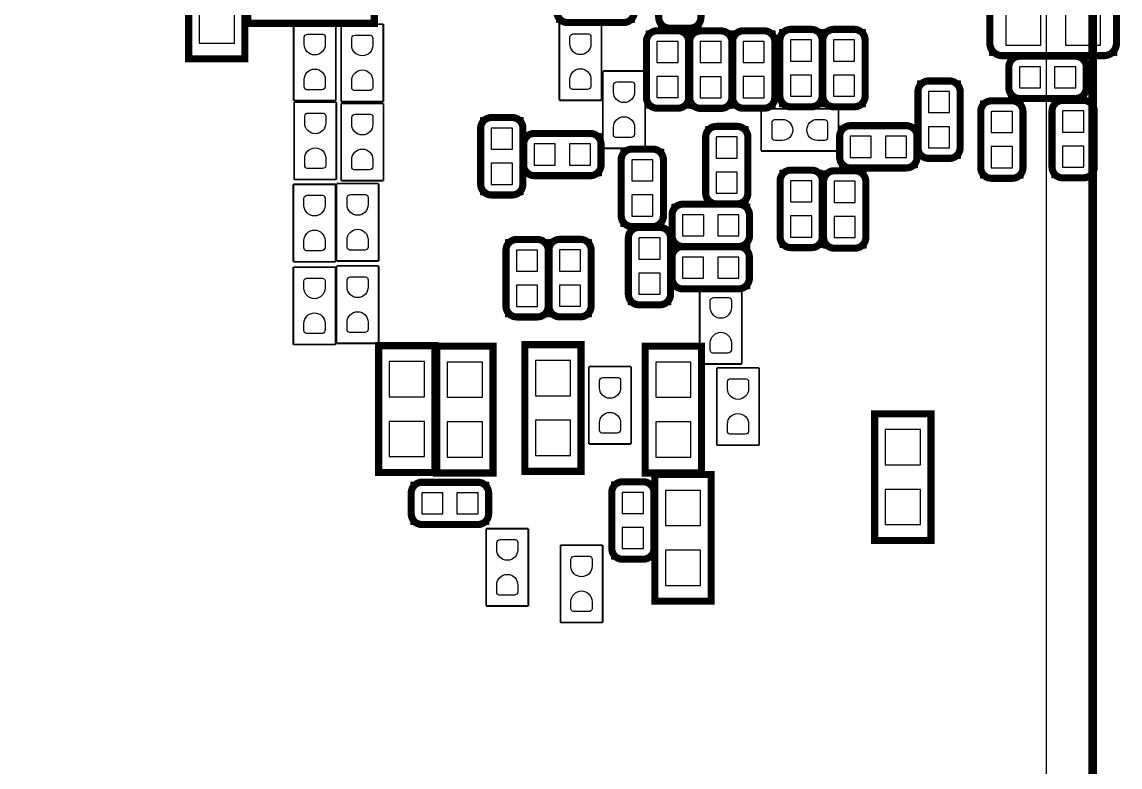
# Model space of a CAD drawing. Extents: x -15 to 159, y -25 to 93.
# Drawn here: x 6.29 to 21.9, y -0.69 to 9.89 of the extents above; entities that cross this region are included whole.
import ezdxf

# ---------------------------------------------------------------- set-up
doc = ezdxf.new("R2010")
doc.units = 0
for name, color, linetype in [('PG_ASSEMBLY_BOTTOM', 2, 'CONTINUOUS'), ('PG_SILKSCREEN_BOTTOM', 120, 'CONTINUOUS'), ('PIN_BOTTOM', 172, 'CONTINUOUS')]:
    doc.layers.add(name, color=color, linetype=linetype)

msp = doc.modelspace()

# ---------------------------------------------------------------- linework, layer by layer
at = {"layer": 'PG_ASSEMBLY_BOTTOM'}
msp.add_lwpolyline([(20.853654, 59.208416), (20.853654, -16.9418), (12.528804, -16.9418), (12.528804, -16.941546, 1), (7.028688, -16.941546), (7.028688, -16.9418), (-1.296162, -16.9418), (-1.296162, 59.208416)], format="xyb", dxfattribs=at)
for points in [[(8.66267, 9.366758), (8.66267, 11.166602)], [(9.46277, 11.166602), (9.46277, 9.366758)], [(15.345156, 9.803892), (15.345156, 10.903712)], [(15.945104, 10.903712), (15.945104, 9.803892)], [(9.50341, 9.87298), (9.50341, 10.67308)], [(11.303254, 10.67308), (11.303254, 9.87298)], [(13.897864, 9.882886), (13.897864, 10.482834)], [(14.997684, 10.482834), (14.997684, 9.882886)], [(20.051776, 9.412732), (20.051776, 10.212832)], [(21.85162, 10.212832), (21.85162, 9.412732)], [(11.303254, 9.87298), (9.50341, 9.87298)], [(14.997684, 9.882886), (13.897864, 9.882886)], [(15.17015, 8.666226), (15.17015, 9.766046)], [(15.17015, 9.766046), (15.770098, 9.766046)], [(15.945104, 9.803892), (15.345156, 9.803892)], [(15.770098, 9.766046), (15.770098, 8.666226)], [(15.784576, 8.664448), (15.784576, 9.764268)], [(15.784576, 9.764268), (16.384524, 9.764268)], [(16.384524, 9.764268), (16.384524, 8.664448)], [(16.395192, 8.665972), (16.395192, 9.765792)], [(16.395192, 9.765792), (16.99514, 9.765792)], [(16.99514, 9.765792), (16.99514, 8.665972)], [(17.06753, 8.686038), (17.06753, 9.785858)], [(17.06753, 9.785858), (17.667478, 9.785858)], [(17.667478, 9.785858), (17.667478, 8.686038)], [(17.678654, 8.686292), (17.678654, 9.786112)], [(17.678654, 9.786112), (18.278602, 9.786112)], [(18.278602, 9.786112), (18.278602, 8.686292)], [(9.46277, 9.366758), (8.66267, 9.366758)], [(21.85162, 9.412732), (20.051776, 9.412732)], [(20.322286, 9.404604), (21.422106, 9.404604)], [(20.322286, 8.804656), (20.322286, 9.404604)], [(21.422106, 9.404604), (21.422106, 8.804656)], [(19.029934, 7.953756), (19.029934, 9.053576)], [(19.029934, 9.053576), (19.629882, 9.053576)], [(19.629882, 9.053576), (19.629882, 7.953756)], [(19.92249, 7.671054), (19.92249, 8.770874)], [(19.92249, 8.770874), (20.522438, 8.770874)], [(21.422106, 8.804656), (20.322286, 8.804656)], [(20.522438, 8.770874), (20.522438, 7.671054)], [(20.93595, 7.677658), (20.93595, 8.777478)], [(20.93595, 8.777478), (21.535898, 8.777478)], [(21.535898, 8.777478), (21.535898, 7.677658)], [(15.770098, 8.666226), (15.17015, 8.666226)], [(16.384524, 8.664448), (15.784576, 8.664448)], [(16.99514, 8.665972), (16.395192, 8.665972)], [(17.667478, 8.686038), (17.06753, 8.686038)], [(18.278602, 8.686292), (17.678654, 8.686292)], [(12.8143, 7.434072), (12.8143, 8.533892)], [(12.8143, 8.533892), (13.414248, 8.533892)], [(13.414248, 8.533892), (13.414248, 7.434072)], [(13.42517, 8.308086), (14.52499, 8.308086)], [(13.42517, 7.708138), (13.42517, 8.308086)], [(14.52499, 8.308086), (14.52499, 7.708138)], [(16.012414, 7.308088), (16.012414, 8.407908)], [(16.012414, 8.407908), (16.612362, 8.407908)], [(16.612362, 8.407908), (16.612362, 7.308088)], [(17.91716, 8.418068), (19.01698, 8.418068)], [(17.91716, 7.81812), (17.91716, 8.418068)], [(19.01698, 8.418068), (19.01698, 7.81812)], [(14.811756, 6.985), (14.811756, 8.08482)], [(14.811756, 8.08482), (15.411704, 8.08482)], [(15.411704, 8.08482), (15.411704, 6.985)], [(19.01698, 7.81812), (17.91716, 7.81812)], [(19.629882, 7.953756), (19.029934, 7.953756)], [(14.52499, 7.708138), (13.42517, 7.708138)], [(17.070324, 6.686296), (17.070324, 7.786116)], [(17.070324, 7.786116), (17.670272, 7.786116)], [(17.670272, 7.786116), (17.670272, 6.686296)], [(17.688306, 6.677914), (17.688306, 7.777734)], [(17.688306, 7.777734), (18.288254, 7.777734)], [(18.288254, 7.777734), (18.288254, 6.677914)], [(20.522438, 7.671054), (19.92249, 7.671054)], [(21.535898, 7.677658), (20.93595, 7.677658)], [(13.414248, 7.434072), (12.8143, 7.434072)], [(15.534894, 7.3025), (16.634714, 7.3025)], [(15.534894, 6.702552), (15.534894, 7.3025)], [(16.612362, 7.308088), (16.012414, 7.308088)], [(16.634714, 7.3025), (16.634714, 6.702552)], [(15.411704, 6.985), (14.811756, 6.985)], [(14.91361, 5.873496), (14.91361, 6.973316)], [(14.91361, 6.973316), (15.513558, 6.973316)], [(15.513558, 6.973316), (15.513558, 5.873496)], [(13.17371, 5.701538), (13.17371, 6.801358)], [(13.17371, 6.801358), (13.773658, 6.801358)], [(13.773658, 6.801358), (13.773658, 5.701538)], [(13.784326, 5.70357), (13.784326, 6.80339)], [(13.784326, 6.80339), (14.384274, 6.80339)], [(14.384274, 6.80339), (14.384274, 5.70357)], [(15.533624, 6.700012), (16.633444, 6.700012)], [(15.533624, 6.100064), (15.533624, 6.700012)], [(16.634714, 6.702552), (15.534894, 6.702552)], [(16.633444, 6.700012), (16.633444, 6.100064)], [(17.670272, 6.686296), (17.070324, 6.686296)], [(18.288254, 6.677914), (17.688306, 6.677914)], [(16.633444, 6.100064), (15.533624, 6.100064)], [(15.513558, 5.873496), (14.91361, 5.873496)], [(13.773658, 5.701538), (13.17371, 5.701538)], [(14.384274, 5.70357), (13.784326, 5.70357)], [(13.441172, 3.507994), (13.441172, 5.307838)], [(13.441172, 5.307838), (14.241272, 5.307838)], [(14.241272, 5.307838), (14.241272, 3.507994)], [(11.36396, 3.492754), (11.36396, 5.292598)], [(11.36396, 5.292598), (12.16406, 5.292598)], [(12.16406, 5.292598), (12.16406, 3.492754)], [(12.188952, 3.485134), (12.188952, 5.284978)], [(12.188952, 5.284978), (12.989052, 5.284978)], [(12.989052, 5.284978), (12.989052, 3.485134)], [(15.152878, 3.485134), (15.152878, 5.284978)], [(15.152878, 5.284978), (15.952978, 5.284978)], [(15.952978, 5.284978), (15.952978, 3.485134)], [(18.414238, 2.526284), (18.414238, 4.326128)], [(18.414238, 4.326128), (19.214338, 4.326128)], [(19.214338, 4.326128), (19.214338, 2.526284)], [(12.16406, 3.492754), (11.36396, 3.492754)], [(12.989052, 3.485134), (12.188952, 3.485134)], [(14.241272, 3.507994), (13.441172, 3.507994)], [(15.952978, 3.485134), (15.152878, 3.485134)], [(15.2908, 1.663446), (15.2908, 3.46329)], [(15.2908, 3.46329), (16.0909, 3.46329)], [(16.0909, 3.46329), (16.0909, 1.663446)], [(11.827256, 3.3528), (12.927076, 3.3528)], [(11.827256, 2.752852), (11.827256, 3.3528)], [(12.927076, 3.3528), (12.927076, 2.752852)], [(14.677644, 2.259838), (14.677644, 3.359658)], [(14.677644, 3.359658), (15.277592, 3.359658)], [(15.277592, 3.359658), (15.277592, 2.259838)], [(12.927076, 2.752852), (11.827256, 2.752852)], [(19.214338, 2.526284), (18.414238, 2.526284)], [(15.277592, 2.259838), (14.677644, 2.259838)], [(16.0909, 1.663446), (15.2908, 1.663446)]]:
    msp.add_lwpolyline(points, dxfattribs=at)
at = {"layer": 'PG_ASSEMBLY_BOTTOM', "const_width": 0.0254}
for points in [[(10.155428, 9.872472), (10.155428, 8.772652)], [(10.755376, 9.872472), (10.155428, 9.872472)], [(10.755376, 8.772652), (10.755376, 9.872472)], [(10.830814, 9.86028), (10.830814, 8.76046)], [(11.430762, 9.86028), (10.830814, 9.86028)], [(11.430762, 8.76046), (11.430762, 9.86028)], [(14.532102, 9.877552), (13.932154, 9.877552)], [(13.932154, 9.877552), (13.932154, 8.777732)], [(14.532102, 8.777732), (14.532102, 9.877552)], [(14.55166, 9.195562), (14.55166, 8.095742)], [(15.151608, 9.195562), (14.55166, 9.195562)], [(15.151608, 8.095742), (15.151608, 9.195562)], [(10.155428, 8.772652), (10.755376, 8.772652)], [(10.762742, 8.753348), (10.162794, 8.753348)], [(10.162794, 8.753348), (10.162794, 7.653528)], [(10.762742, 7.653528), (10.762742, 8.753348)], [(10.830814, 8.76046), (11.430762, 8.76046)], [(10.83183, 8.73633), (10.83183, 7.63651)], [(11.431778, 8.73633), (10.83183, 8.73633)], [(11.431778, 7.63651), (11.431778, 8.73633)], [(13.932154, 8.777732), (14.532102, 8.777732)], [(17.900396, 8.658098), (16.800576, 8.658098)], [(16.800576, 8.658098), (16.800576, 8.05815)], [(17.900396, 8.05815), (17.900396, 8.658098)], [(14.55166, 8.095742), (15.151608, 8.095742)], [(16.800576, 8.05815), (17.900396, 8.05815)], [(10.162794, 7.653528), (10.762742, 7.653528)], [(10.83183, 7.63651), (11.431778, 7.63651)], [(10.751566, 7.585456), (10.151618, 7.585456)], [(10.151618, 7.585456), (10.151618, 6.485636)], [(10.751566, 6.485636), (10.751566, 7.585456)], [(10.764774, 7.596124), (10.764774, 6.496304)], [(11.364722, 7.596124), (10.764774, 7.596124)], [(11.364722, 6.496304), (11.364722, 7.596124)], [(10.151618, 6.485636), (10.751566, 6.485636)], [(10.751566, 6.409436), (10.151618, 6.409436)], [(10.151618, 6.409436), (10.151618, 5.309616)], [(10.751566, 5.309616), (10.751566, 6.409436)], [(10.764774, 6.496304), (11.364722, 6.496304)], [(10.764774, 6.4262), (10.764774, 5.32638)], [(11.364722, 6.4262), (10.764774, 6.4262)], [(11.364722, 5.32638), (11.364722, 6.4262)], [(15.927832, 6.13283), (15.927832, 5.03301)], [(16.52778, 6.13283), (15.927832, 6.13283)], [(16.52778, 5.03301), (16.52778, 6.13283)], [(10.151618, 5.309616), (10.751566, 5.309616)], [(10.764774, 5.32638), (11.364722, 5.32638)], [(14.95298, 4.99618), (14.353032, 4.99618)], [(14.353032, 4.99618), (14.353032, 3.89636)], [(14.95298, 3.89636), (14.95298, 4.99618)], [(15.927832, 5.03301), (16.52778, 5.03301)], [(16.772128, 4.97967), (16.17218, 4.97967)], [(16.17218, 4.97967), (16.17218, 3.87985)], [(16.772128, 3.87985), (16.772128, 4.97967)], [(14.353032, 3.89636), (14.95298, 3.89636)], [(16.17218, 3.87985), (16.772128, 3.87985)], [(12.892024, 2.694432), (12.892024, 1.594612)], [(13.491972, 2.694432), (12.892024, 2.694432)], [(13.491972, 1.594612), (13.491972, 2.694432)], [(14.54785, 2.459736), (13.947902, 2.459736)], [(13.947902, 2.459736), (13.947902, 1.359916)], [(14.54785, 1.359916), (14.54785, 2.459736)], [(12.892024, 1.594612), (13.491972, 1.594612)], [(13.947902, 1.359916), (14.54785, 1.359916)]]:
    msp.add_lwpolyline(points, dxfattribs=at)
at = {"layer": 'PG_SILKSCREEN_BOTTOM'}
for points, const_width in [([(21.513546, 68.29171), (21.513546, -17.68729), (12.064746, -17.68729)], 0.127), ([(9.46277, 11.166602), (8.66267, 11.166602), (8.66267, 9.366758), (9.46277, 9.366758), (9.46277, 11.166602)], 0.1016), ([(9.50341, 10.67308), (9.50341, 9.87298), (11.303254, 9.87298), (11.303254, 10.67308), (9.50341, 10.67308)], 0.1016), ([(11.36396, 3.492754), (12.16406, 3.492754), (12.16406, 5.292598), (11.36396, 5.292598), (11.36396, 3.492754)], 0.1016), ([(12.188952, 3.485134), (12.989052, 3.485134), (12.989052, 5.284978), (12.188952, 5.284978), (12.188952, 3.485134)], 0.1016), ([(13.441172, 3.507994), (14.241272, 3.507994), (14.241272, 5.307838), (13.441172, 5.307838), (13.441172, 3.507994)], 0.1016), ([(15.152878, 3.485134), (15.952978, 3.485134), (15.952978, 5.284978), (15.152878, 5.284978), (15.152878, 3.485134)], 0.1016), ([(18.414238, 2.526284), (19.214338, 2.526284), (19.214338, 4.326128), (18.414238, 4.326128), (18.414238, 2.526284)], 0.1016), ([(16.0909, 3.46329), (15.2908, 3.46329), (15.2908, 1.663446), (16.0909, 1.663446), (16.0909, 3.46329)], 0.1016)]:
    msp.add_lwpolyline(points, dxfattribs=dict(at, const_width=const_width))
at = {"layer": 'PG_SILKSCREEN_BOTTOM', "const_width": 0.1016}
for points in [[(15.792704, 10.903712), (15.497556, 10.903712, 0.414362), (15.345156, 10.751312), (15.345156, 9.956292, 0.414362), (15.497556, 9.803892), (15.792704, 9.803892, 0.414362), (15.945104, 9.956292), (15.945104, 10.751312, 0.414362), (15.792704, 10.903712)], [(14.997684, 10.035286), (14.997684, 10.330434, 0.414362), (14.845284, 10.482834), (14.050264, 10.482834, 0.414362), (13.897864, 10.330434), (13.897864, 10.035286, 0.414362), (14.050264, 9.882886), (14.845284, 9.882886, 0.414362), (14.997684, 10.035286)], [(20.051776, 10.035032), (20.051776, 9.590532, 0.414244), (20.229576, 9.412732), (21.67382, 9.412732, 0.414244), (21.85162, 9.590532), (21.85162, 10.035032, 0.414244), (21.67382, 10.212832), (20.229576, 10.212832, 0.414244), (20.051776, 10.035032)], [(17.515078, 9.785858), (17.21993, 9.785858, 0.414362), (17.06753, 9.633458), (17.06753, 8.838438, 0.414362), (17.21993, 8.686038), (17.515078, 8.686038, 0.414362), (17.667478, 8.838438), (17.667478, 9.633458, 0.414362), (17.515078, 9.785858)], [(18.126202, 9.786112), (17.831054, 9.786112, 0.414362), (17.678654, 9.633712), (17.678654, 8.838692, 0.414362), (17.831054, 8.686292), (18.126202, 8.686292, 0.414362), (18.278602, 8.838692), (18.278602, 9.633712, 0.414362), (18.126202, 9.786112)], [(15.617698, 9.766046), (15.32255, 9.766046, 0.414362), (15.17015, 9.613646), (15.17015, 8.818626, 0.414362), (15.32255, 8.666226), (15.617698, 8.666226, 0.414362), (15.770098, 8.818626), (15.770098, 9.613646, 0.414362), (15.617698, 9.766046)], [(16.232124, 9.764268), (15.936976, 9.764268, 0.414362), (15.784576, 9.611868), (15.784576, 8.816848, 0.414362), (15.936976, 8.664448), (16.232124, 8.664448, 0.414362), (16.384524, 8.816848), (16.384524, 9.611868, 0.414362), (16.232124, 9.764268)], [(16.84274, 9.765792), (16.547592, 9.765792, 0.414362), (16.395192, 9.613392), (16.395192, 8.818372, 0.414362), (16.547592, 8.665972), (16.84274, 8.665972, 0.414362), (16.99514, 8.818372), (16.99514, 9.613392, 0.414362), (16.84274, 9.765792)], [(20.322286, 9.252204), (20.322286, 8.957056, 0.414362), (20.474686, 8.804656), (21.269706, 8.804656, 0.414362), (21.422106, 8.957056), (21.422106, 9.252204, 0.414362), (21.269706, 9.404604), (20.474686, 9.404604, 0.414362), (20.322286, 9.252204)], [(19.477482, 9.053576), (19.182334, 9.053576, 0.414362), (19.029934, 8.901176), (19.029934, 8.106156, 0.414362), (19.182334, 7.953756), (19.477482, 7.953756, 0.414362), (19.629882, 8.106156), (19.629882, 8.901176, 0.414362), (19.477482, 9.053576)], [(20.370038, 8.770874), (20.07489, 8.770874, 0.414362), (19.92249, 8.618474), (19.92249, 7.823454, 0.414362), (20.07489, 7.671054), (20.370038, 7.671054, 0.414362), (20.522438, 7.823454), (20.522438, 8.618474, 0.414362), (20.370038, 8.770874)], [(21.383498, 8.777478), (21.08835, 8.777478, 0.414362), (20.93595, 8.625078), (20.93595, 7.830058, 0.414362), (21.08835, 7.677658), (21.383498, 7.677658, 0.414362), (21.535898, 7.830058), (21.535898, 8.625078, 0.414362), (21.383498, 8.777478)], [(12.9667, 7.434072), (13.261848, 7.434072, 0.414362), (13.414248, 7.586472), (13.414248, 8.381492, 0.414362), (13.261848, 8.533892), (12.9667, 8.533892, 0.414362), (12.8143, 8.381492), (12.8143, 7.586472, 0.414362), (12.9667, 7.434072)], [(16.164814, 7.308088), (16.459962, 7.308088, 0.414362), (16.612362, 7.460488), (16.612362, 8.255508, 0.414362), (16.459962, 8.407908), (16.164814, 8.407908, 0.414362), (16.012414, 8.255508), (16.012414, 7.460488, 0.414362), (16.164814, 7.308088)], [(17.91716, 8.265668), (17.91716, 7.97052, 0.414362), (18.06956, 7.81812), (18.86458, 7.81812, 0.414362), (19.01698, 7.97052), (19.01698, 8.265668, 0.414362), (18.86458, 8.418068), (18.06956, 8.418068, 0.414362), (17.91716, 8.265668)], [(13.42517, 8.155686), (13.42517, 7.860538, 0.414362), (13.57757, 7.708138), (14.37259, 7.708138, 0.414362), (14.52499, 7.860538), (14.52499, 8.155686, 0.414362), (14.37259, 8.308086), (13.57757, 8.308086, 0.414362), (13.42517, 8.155686)], [(15.259304, 8.08482), (14.964156, 8.08482, 0.414362), (14.811756, 7.93242), (14.811756, 7.1374, 0.414362), (14.964156, 6.985), (15.259304, 6.985, 0.414362), (15.411704, 7.1374), (15.411704, 7.93242, 0.414362), (15.259304, 8.08482)], [(17.517872, 7.786116), (17.222724, 7.786116, 0.414362), (17.070324, 7.633716), (17.070324, 6.838696, 0.414362), (17.222724, 6.686296), (17.517872, 6.686296, 0.414362), (17.670272, 6.838696), (17.670272, 7.633716, 0.414362), (17.517872, 7.786116)], [(18.135854, 7.777734), (17.840706, 7.777734, 0.414362), (17.688306, 7.625334), (17.688306, 6.830314, 0.414362), (17.840706, 6.677914), (18.135854, 6.677914, 0.414362), (18.288254, 6.830314), (18.288254, 7.625334, 0.414362), (18.135854, 7.777734)], [(15.534894, 7.1501), (15.534894, 6.854952, 0.414362), (15.687294, 6.702552), (16.482314, 6.702552, 0.414362), (16.634714, 6.854952), (16.634714, 7.1501, 0.414362), (16.482314, 7.3025), (15.687294, 7.3025, 0.414362), (15.534894, 7.1501)], [(15.06601, 5.873496), (15.361158, 5.873496, 0.414362), (15.513558, 6.025896), (15.513558, 6.820916, 0.414362), (15.361158, 6.973316), (15.06601, 6.973316, 0.414362), (14.91361, 6.820916), (14.91361, 6.025896, 0.414362), (15.06601, 5.873496)], [(13.621258, 6.801358), (13.32611, 6.801358, 0.414362), (13.17371, 6.648958), (13.17371, 5.853938, 0.414362), (13.32611, 5.701538), (13.621258, 5.701538, 0.414362), (13.773658, 5.853938), (13.773658, 6.648958, 0.414362), (13.621258, 6.801358)], [(14.231874, 6.80339), (13.936726, 6.80339, 0.414362), (13.784326, 6.65099), (13.784326, 5.85597, 0.414362), (13.936726, 5.70357), (14.231874, 5.70357, 0.414362), (14.384274, 5.85597), (14.384274, 6.65099, 0.414362), (14.231874, 6.80339)], [(15.533624, 6.547612), (15.533624, 6.252464, 0.414362), (15.686024, 6.100064), (16.481044, 6.100064, 0.414362), (16.633444, 6.252464), (16.633444, 6.547612, 0.414362), (16.481044, 6.700012), (15.686024, 6.700012, 0.414362), (15.533624, 6.547612)], [(11.827256, 3.2004), (11.827256, 2.905252, 0.414362), (11.979656, 2.752852), (12.774676, 2.752852, 0.414362), (12.927076, 2.905252), (12.927076, 3.2004, 0.414362), (12.774676, 3.3528), (11.979656, 3.3528, 0.414362), (11.827256, 3.2004)], [(15.125192, 3.359658), (14.830044, 3.359658, 0.414362), (14.677644, 3.207258), (14.677644, 2.412238, 0.414362), (14.830044, 2.259838), (15.125192, 2.259838, 0.414362), (15.277592, 2.412238), (15.277592, 3.207258, 0.414362), (15.125192, 3.359658)]]:
    msp.add_lwpolyline(points, format="xyb", dxfattribs=at)
at = {"layer": 'PIN_BOTTOM'}
for points in [[(9.312783, 10.091801), (8.812657, 10.091801), (8.812657, 9.591675), (9.312783, 9.591675)], [(20.276693, 10.062845), (20.276693, 9.562719), (20.776819, 9.562719), (20.776819, 10.062845)], [(21.126577, 10.062845), (21.126577, 9.562719), (21.626703, 9.562719), (21.626703, 10.062845)], [(15.620111, 9.616059), (15.320137, 9.616059), (15.320137, 9.316085), (15.620111, 9.316085)], [(16.234537, 9.614281), (15.934563, 9.614281), (15.934563, 9.314307), (16.234537, 9.314307)], [(16.845153, 9.615805), (16.545179, 9.615805), (16.545179, 9.315831), (16.845153, 9.315831)], [(17.517491, 9.635871), (17.217517, 9.635871), (17.217517, 9.335897), (17.517491, 9.335897)], [(18.128615, 9.636125), (17.828641, 9.636125), (17.828641, 9.336151), (18.128615, 9.336151)], [(20.472273, 9.254617), (20.472273, 8.954643), (20.772247, 8.954643), (20.772247, 9.254617)], [(20.972145, 9.254617), (20.972145, 8.954643), (21.272119, 8.954643), (21.272119, 9.254617)], [(15.620111, 9.116187), (15.320137, 9.116187), (15.320137, 8.816213), (15.620111, 8.816213)], [(16.234537, 9.114409), (15.934563, 9.114409), (15.934563, 8.814435), (16.234537, 8.814435)], [(16.845153, 9.115933), (16.545179, 9.115933), (16.545179, 8.815959), (16.845153, 8.815959)], [(17.517491, 9.135999), (17.217517, 9.135999), (17.217517, 8.836025), (17.517491, 8.836025)], [(18.128615, 9.136253), (17.828641, 9.136253), (17.828641, 8.836279), (18.128615, 8.836279)], [(19.479895, 8.903589), (19.179921, 8.903589), (19.179921, 8.603615), (19.479895, 8.603615)], [(20.372451, 8.620887), (20.072477, 8.620887), (20.072477, 8.320913), (20.372451, 8.320913)], [(21.385911, 8.627491), (21.085937, 8.627491), (21.085937, 8.327517), (21.385911, 8.327517)], [(12.964287, 8.083931), (13.264261, 8.083931), (13.264261, 8.383905), (12.964287, 8.383905)], [(19.479895, 8.403717), (19.179921, 8.403717), (19.179921, 8.103743), (19.479895, 8.103743)], [(13.575157, 8.158099), (13.575157, 7.858125), (13.875131, 7.858125), (13.875131, 8.158099)], [(14.075029, 8.158099), (14.075029, 7.858125), (14.375003, 7.858125), (14.375003, 8.158099)], [(16.162401, 7.957947), (16.462375, 7.957947), (16.462375, 8.257921), (16.162401, 8.257921)], [(18.067147, 8.268081), (18.067147, 7.968107), (18.367121, 7.968107), (18.367121, 8.268081)], [(18.567019, 8.268081), (18.567019, 7.968107), (18.866993, 7.968107), (18.866993, 8.268081)], [(20.372451, 8.121015), (20.072477, 8.121015), (20.072477, 7.821041), (20.372451, 7.821041)], [(21.385911, 8.127619), (21.085937, 8.127619), (21.085937, 7.827645), (21.385911, 7.827645)], [(12.964287, 7.584059), (13.264261, 7.584059), (13.264261, 7.884033), (12.964287, 7.884033)], [(15.261717, 7.934833), (14.961743, 7.934833), (14.961743, 7.634859), (15.261717, 7.634859)], [(16.162401, 7.458075), (16.462375, 7.458075), (16.462375, 7.758049), (16.162401, 7.758049)], [(17.520285, 7.636129), (17.220311, 7.636129), (17.220311, 7.336155), (17.520285, 7.336155)], [(18.138267, 7.627747), (17.838293, 7.627747), (17.838293, 7.327773), (18.138267, 7.327773)], [(15.261717, 7.434961), (14.961743, 7.434961), (14.961743, 7.134987), (15.261717, 7.134987)], [(15.684881, 7.152513), (15.684881, 6.852539), (15.984855, 6.852539), (15.984855, 7.152513)], [(16.184753, 7.152513), (16.184753, 6.852539), (16.484727, 6.852539), (16.484727, 7.152513)], [(17.520285, 7.136257), (17.220311, 7.136257), (17.220311, 6.836283), (17.520285, 6.836283)], [(18.138267, 7.127875), (17.838293, 7.127875), (17.838293, 6.827901), (18.138267, 6.827901)], [(15.063597, 6.523355), (15.363571, 6.523355), (15.363571, 6.823329), (15.063597, 6.823329)], [(13.623671, 6.651371), (13.323697, 6.651371), (13.323697, 6.351397), (13.623671, 6.351397)], [(14.234287, 6.653403), (13.934313, 6.653403), (13.934313, 6.353429), (14.234287, 6.353429)], [(15.683611, 6.550025), (15.683611, 6.250051), (15.983585, 6.250051), (15.983585, 6.550025)], [(16.183483, 6.550025), (16.183483, 6.250051), (16.483457, 6.250051), (16.483457, 6.550025)], [(15.063597, 6.023483), (15.363571, 6.023483), (15.363571, 6.323457), (15.063597, 6.323457)], [(13.623671, 6.151499), (13.323697, 6.151499), (13.323697, 5.851525), (13.623671, 5.851525)], [(14.234287, 6.153531), (13.934313, 6.153531), (13.934313, 5.853557), (14.234287, 5.853557)], [(11.513947, 4.567555), (12.014073, 4.567555), (12.014073, 5.067681), (11.513947, 5.067681)], [(12.338939, 4.559935), (12.839065, 4.559935), (12.839065, 5.060061), (12.338939, 5.060061)], [(13.591159, 4.582795), (14.091285, 4.582795), (14.091285, 5.082921), (13.591159, 5.082921)], [(15.302865, 4.559935), (15.802991, 4.559935), (15.802991, 5.060061), (15.302865, 5.060061)], [(11.513947, 3.717671), (12.014073, 3.717671), (12.014073, 4.217797), (11.513947, 4.217797)], [(13.591159, 3.732911), (14.091285, 3.732911), (14.091285, 4.233037), (13.591159, 4.233037)], [(12.338939, 3.710051), (12.839065, 3.710051), (12.839065, 4.210177), (12.338939, 4.210177)], [(15.302865, 3.710051), (15.802991, 3.710051), (15.802991, 4.210177), (15.302865, 4.210177)], [(18.564225, 3.601085), (19.064351, 3.601085), (19.064351, 4.101211), (18.564225, 4.101211)], [(11.977243, 3.202813), (11.977243, 2.902839), (12.277217, 2.902839), (12.277217, 3.202813)], [(12.477115, 3.202813), (12.477115, 2.902839), (12.777089, 2.902839), (12.777089, 3.202813)], [(15.127605, 3.209671), (14.827631, 3.209671), (14.827631, 2.909697), (15.127605, 2.909697)], [(15.940913, 3.238373), (15.440787, 3.238373), (15.440787, 2.738247), (15.940913, 2.738247)], [(18.564225, 2.751201), (19.064351, 2.751201), (19.064351, 3.251327), (18.564225, 3.251327)], [(15.127605, 2.709799), (14.827631, 2.709799), (14.827631, 2.409825), (15.127605, 2.409825)], [(15.940913, 2.388489), (15.440787, 2.388489), (15.440787, 1.888363), (15.940913, 1.888363)]]:
    msp.add_lwpolyline(points, close=True, dxfattribs=at)
for points in [[(10.305288, 9.572752), (10.305288, 9.674352, -0.375524), (10.353802, 9.71677), (10.569702, 9.71677, -0.365201), (10.605516, 9.674352), (10.605516, 9.572752, -0.999502)], [(10.980674, 9.56056), (10.980674, 9.66216, -0.375524), (11.029188, 9.704578), (11.245088, 9.704578, -0.365201), (11.280902, 9.66216), (11.280902, 9.56056, -0.999502)], [(14.082014, 9.577832), (14.082014, 9.679432, -0.375524), (14.130528, 9.72185), (14.346428, 9.72185, -0.365201), (14.382242, 9.679432), (14.382242, 9.577832, -0.999502)], [(10.605516, 9.072372), (10.605516, 8.970772, -0.375524), (10.557002, 8.928354), (10.341102, 8.928354, -0.365201), (10.305288, 8.970772), (10.305288, 9.072372, -0.999502)], [(11.280902, 9.06018), (11.280902, 8.95858, -0.375524), (11.232388, 8.916162), (11.016488, 8.916162, -0.365201), (10.980674, 8.95858), (10.980674, 9.06018, -0.999502)], [(14.382242, 9.077452), (14.382242, 8.975852, -0.375524), (14.333728, 8.933434), (14.117828, 8.933434, -0.365201), (14.082014, 8.975852), (14.082014, 9.077452, -0.999502)], [(14.70152, 8.895842), (14.70152, 8.997442, -0.375524), (14.750034, 9.03986), (14.965934, 9.03986, -0.365201), (15.001748, 8.997442), (15.001748, 8.895842, -0.999502)], [(10.312654, 8.453628), (10.312654, 8.555228, -0.375524), (10.361168, 8.597646), (10.577068, 8.597646, -0.365201), (10.612882, 8.555228), (10.612882, 8.453628, -0.999502)], [(10.98169, 8.43661), (10.98169, 8.53821, -0.375524), (11.030204, 8.580628), (11.246104, 8.580628, -0.365201), (11.281918, 8.53821), (11.281918, 8.43661, -0.999502)], [(15.001748, 8.395462), (15.001748, 8.293862, -0.375524), (14.953234, 8.251444), (14.737334, 8.251444, -0.365201), (14.70152, 8.293862), (14.70152, 8.395462, -0.999502)], [(17.100296, 8.20801), (16.998696, 8.20801, -0.375524), (16.956278, 8.256524), (16.956278, 8.472424, -0.365201), (16.998696, 8.508238), (17.100296, 8.508238, -0.999502)], [(17.600676, 8.508238), (17.702276, 8.508238, -0.375524), (17.744694, 8.459724), (17.744694, 8.243824, -0.365201), (17.702276, 8.20801), (17.600676, 8.20801, -0.999502)], [(10.612882, 7.953248), (10.612882, 7.851648, -0.375524), (10.564368, 7.80923), (10.348468, 7.80923, -0.365201), (10.312654, 7.851648), (10.312654, 7.953248, -0.999502)], [(11.281918, 7.93623), (11.281918, 7.83463, -0.375524), (11.233404, 7.792212), (11.017504, 7.792212, -0.365201), (10.98169, 7.83463), (10.98169, 7.93623, -0.999502)], [(10.301478, 7.285736), (10.301478, 7.387336, -0.375524), (10.349992, 7.429754), (10.565892, 7.429754, -0.365201), (10.601706, 7.387336), (10.601706, 7.285736, -0.999502)], [(10.914634, 7.296404), (10.914634, 7.398004, -0.375524), (10.963148, 7.440422), (11.179048, 7.440422, -0.365201), (11.214862, 7.398004), (11.214862, 7.296404, -0.999502)], [(10.601706, 6.785356), (10.601706, 6.683756, -0.375524), (10.553192, 6.641338), (10.337292, 6.641338, -0.365201), (10.301478, 6.683756), (10.301478, 6.785356, -0.999502)], [(11.214862, 6.796024), (11.214862, 6.694424, -0.375524), (11.166348, 6.652006), (10.950448, 6.652006, -0.365201), (10.914634, 6.694424), (10.914634, 6.796024, -0.999502)], [(10.301478, 6.109716), (10.301478, 6.211316, -0.375524), (10.349992, 6.253734), (10.565892, 6.253734, -0.365201), (10.601706, 6.211316), (10.601706, 6.109716, -0.999502)], [(10.914634, 6.12648), (10.914634, 6.22808, -0.375524), (10.963148, 6.270498), (11.179048, 6.270498, -0.365201), (11.214862, 6.22808), (11.214862, 6.12648, -0.999502)], [(16.077692, 5.83311), (16.077692, 5.93471, -0.375524), (16.126206, 5.977128), (16.342106, 5.977128, -0.365201), (16.37792, 5.93471), (16.37792, 5.83311, -0.999502)], [(11.214862, 5.6261), (11.214862, 5.5245, -0.375524), (11.166348, 5.482082), (10.950448, 5.482082, -0.365201), (10.914634, 5.5245), (10.914634, 5.6261, -0.999502)], [(10.601706, 5.609336), (10.601706, 5.507736, -0.375524), (10.553192, 5.465318), (10.337292, 5.465318, -0.365201), (10.301478, 5.507736), (10.301478, 5.609336, -0.999502)], [(16.37792, 5.33273), (16.37792, 5.23113, -0.375524), (16.329406, 5.188712), (16.113506, 5.188712, -0.365201), (16.077692, 5.23113), (16.077692, 5.33273, -0.999502)], [(14.502892, 4.69646), (14.502892, 4.79806, -0.375524), (14.551406, 4.840478), (14.767306, 4.840478, -0.365201), (14.80312, 4.79806), (14.80312, 4.69646, -0.999502)], [(16.32204, 4.67995), (16.32204, 4.78155, -0.375524), (16.370554, 4.823968), (16.586454, 4.823968, -0.365201), (16.622268, 4.78155), (16.622268, 4.67995, -0.999502)], [(14.80312, 4.19608), (14.80312, 4.09448, -0.375524), (14.754606, 4.052062), (14.538706, 4.052062, -0.365201), (14.502892, 4.09448), (14.502892, 4.19608, -0.999502)], [(16.622268, 4.17957), (16.622268, 4.07797, -0.375524), (16.573754, 4.035552), (16.357854, 4.035552, -0.365201), (16.32204, 4.07797), (16.32204, 4.17957, -0.999502)], [(13.041884, 2.394712), (13.041884, 2.496312, -0.375524), (13.090398, 2.53873), (13.306298, 2.53873, -0.365201), (13.342112, 2.496312), (13.342112, 2.394712, -0.999502)], [(14.097762, 2.160016), (14.097762, 2.261616, -0.375524), (14.146276, 2.304034), (14.362176, 2.304034, -0.365201), (14.39799, 2.261616), (14.39799, 2.160016, -0.999502)], [(13.342112, 1.894332), (13.342112, 1.792732, -0.375524), (13.293598, 1.750314), (13.077698, 1.750314, -0.365201), (13.041884, 1.792732), (13.041884, 1.894332, -0.999502)], [(14.39799, 1.659636), (14.39799, 1.558036, -0.375524), (14.349476, 1.515618), (14.133576, 1.515618, -0.365201), (14.097762, 1.558036), (14.097762, 1.659636, -0.999502)]]:
    msp.add_lwpolyline(points, format="xyb", close=True, dxfattribs=at)

doc.saveas('drawing.dxf')
